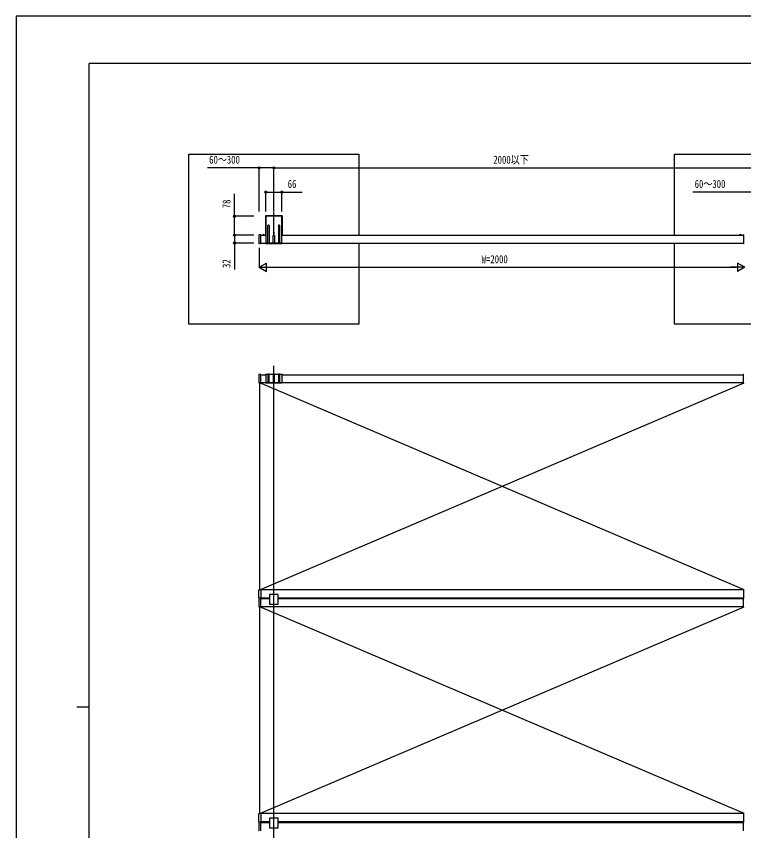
# Model space of a CAD drawing. Units: millimetres, scale not verified. Extents: x -4205 to 4205, y -2970 to 2970.
# Drawn here: x -4205 to -1208, y -386 to 2970 of the extents above; entities that cross this region are included whole.
import ezdxf
from ezdxf.enums import TextEntityAlignment as Align

# ---------------------------------------------------------------- set-up
doc = ezdxf.new("R2010")
doc.units = ezdxf.units.MM
doc.header["$LTSCALE"] = 16
for name, color, linetype in [('0-3_YKK_12', 2, 'Continuous'), ('0-4_YKK_A1', 4, 'Continuous'), ('0-5_YKK_D', 6, 'Continuous'), ('0-6_YKK_ZWAK', 7, 'Continuous')]:
    doc.layers.add(name, color=color, linetype=linetype)
doc.styles.add('ＭＳ ゴシック', font='')
doc.styles.get('ＭＳ ゴシック').set_extended_font_data('MS Gothic')

msp = doc.modelspace()

# ---------------------------------------------------------------- linework, layer by layer
at = {"layer": '0-3_YKK_12'}
for p, q in [((-3143.97, 2067.77), (-3143.97, 2162.77)), ((-3143.97, -2221.88), (-3143.97, 1529.77))]:
    msp.add_line(p, q, dxfattribs=at)
at = {"layer": '0-4_YKK_A1'}
for p, q in [((-3110.47, 2147.77), (-3177.47, 2147.77)), ((-3178.97, 2146.27), (-3178.97, 2069.77)), ((-3177.47, 2145.27), (-3177.47, 2068.27)), ((-3111.47, 2146.27), (-3176.47, 2146.27)), ((-3110.47, 2068.27), (-3110.47, 2145.27)), ((-3108.97, 2069.77), (-3108.97, 2146.27)), ((-3168.47, 2034.27), (-3168.47, 2107.27)), ((-3163.47, 2107.27), (-3163.47, 2034.27)), ((-3124.47, 2107.27), (-3124.47, 2034.27)), ((-3119.47, 2034.27), (-3119.47, 2107.27)), ((-3206.07, 2068.59), (-3206.07, 2034.95)), ((-3198.39, 2070.01), (-3205.14, 2069.59)), ((-3198.07, 2069.02), (-3198.07, 2069.71)), ((-3198.07, 2034.52), (-3198.07, 2069.02)), ((-3198.07, 2067.77), (-3176.97, 2067.77)), ((-3191.27, 2068.29), (-3181.87, 2068.29)), ((-3191.27, 2067.77), (-3191.27, 2068.29)), ((-3191.27, 2067.77), (-3181.87, 2067.77)), ((-3188.57, 2067.77), (-3184.57, 2067.77)), ((-3181.87, 2067.77), (-3181.87, 2068.29)), ((-3181.07, 2067.77), (-3176.97, 2067.77)), ((-3176.97, 2067.77), (-3178.97, 2069.77)), ((-3176.97, 2067.77), (-3176.97, 2064.23)), ((-3176.97, 2063.32), (-3176.97, 2045.23)), ((-3146.47, 2034.27), (-3146.47, 2066.47)), ((-3141.47, 2066.47), (-3141.47, 2034.27)), ((-3108.97, 2069.77), (-3110.97, 2067.77)), ((-3110.97, 2067.77), (-1208.58, 2067.77)), ((-3110.97, 2064.23), (-3110.97, 2067.77)), ((-3110.97, 2045.23), (-3110.97, 2063.32)), ((-1226.78, 2068.29), (-1217.38, 2068.29)), ((-1226.78, 2067.77), (-1226.78, 2068.29)), ((-1226.78, 2067.77), (-1217.38, 2067.77)), ((-1224.08, 2067.77), (-1220.08, 2067.77)), ((-1217.38, 2067.77), (-1217.38, 2068.29)), ((-1208.58, 2069.56), (-1208.58, 2068.76)), ((-3198.39, 2033.54), (-3205.14, 2033.96)), ((-3198.07, 2035.77), (-3176.97, 2035.77)), ((-3198.07, 2033.84), (-3198.07, 2034.52)), ((-3176.97, 2044.32), (-3176.97, 2034.27)), ((-3167.47, 2035.77), (-3176.97, 2035.77)), ((-3176.97, 2034.27), (-3168.47, 2034.27)), ((-3164.47, 2033.27), (-3167.47, 2033.27)), ((-3165.47, 2034.77), (-3166.47, 2034.77)), ((-3145.47, 2035.77), (-3164.47, 2035.77)), ((-3163.47, 2034.27), (-3146.47, 2034.27)), ((-3142.47, 2033.27), (-3145.47, 2033.27)), ((-3143.47, 2034.77), (-3144.47, 2034.77)), ((-3123.47, 2035.77), (-3142.47, 2035.77)), ((-3141.47, 2034.27), (-3124.47, 2034.27)), ((-3123.47, 2033.27), (-3120.47, 2033.27)), ((-3121.47, 2034.77), (-3122.47, 2034.77)), ((-3110.97, 2035.77), (-3120.47, 2035.77)), ((-3119.47, 2034.27), (-3110.97, 2034.27)), ((-3110.97, 2034.27), (-3110.97, 2044.32)), ((-3110.97, 2035.77), (-1208.58, 2035.77)), ((-3206.07, 1492.75), (-3206.07, 1460.11)), ((-3198.39, 1494.16), (-3205.14, 1493.75)), ((-3198.07, 1492.98), (-3176.97, 1492.98)), ((-3168.47, 1494.48), (-3176.97, 1494.48)), ((-3176.97, 1494.48), (-3176.97, 1460.47)), ((-3168.47, 1494.48), (-3168.47, 1465.47)), ((-3167.47, 1495.48), (-3164.47, 1495.48)), ((-3163.47, 1465.47), (-3163.47, 1494.48)), ((-3146.47, 1494.48), (-3163.47, 1494.48)), ((-3146.47, 1494.48), (-3146.47, 1465.47)), ((-3145.47, 1495.48), (-3142.47, 1495.48)), ((-3124.47, 1494.48), (-3141.47, 1494.48)), ((-3141.47, 1465.47), (-3141.47, 1494.48)), ((-3124.47, 1494.48), (-3124.47, 1465.47)), ((-3120.47, 1495.48), (-3123.47, 1495.48)), ((-3110.97, 1494.48), (-3119.47, 1494.48)), ((-3119.47, 1465.47), (-3119.47, 1494.48)), ((-3110.97, 1494.48), (-3110.97, 1460.47)), ((-3110.97, 1492.98), (-1208.58, 1492.98)), ((-1208.58, 1492.92), (-1208.58, 1493.72)), ((-1208.58, 1459.68), (-1208.58, 1492.92)), ((-3198.39, 1458.7), (-3205.14, 1459.11)), ((-1206.58, 606.98), (-3201.57, 1458.98)), ((-3201.57, 606.98), (-1206.58, 1458.98)), ((-3201.57, 607.07), (-3201.57, 1458.9)), ((-1208.58, 1458.98), (-3198.08, 1458.98)), ((-3175.97, 1459.47), (-3144.43, 1459.47)), ((-3143.52, 1459.47), (-3111.97, 1459.47)), ((-1208.58, 1458.88), (-1208.58, 1459.68)), ((-3206.07, 573.21), (-3206.07, 605.85)), ((-3198.39, 607.26), (-3205.14, 606.85)), ((-1208.58, 606.98), (-3198.08, 606.98)), ((-1208.58, 607.08), (-1208.58, 606.28)), ((-1208.58, 606.28), (-1208.58, 573.04)), ((-3206.05, 572.98), (-3206.07, 572.98)), ((-3198.39, 571.8), (-3205.14, 572.21)), ((-3198.39, 571.66), (-3205.14, 571.25)), ((-3161.22, 572.98), (-3198.07, 572.98)), ((-3161.22, 587.98), (-3161.22, 547.98)), ((-1208.58, 572.98), (-3126.72, 572.98)), ((-1208.58, 573.04), (-1208.58, 572.24)), ((-1208.58, 570.42), (-1208.58, 571.22)), ((-3206.07, 570.48), (-3206.05, 570.48)), ((-3206.07, 570.25), (-3206.07, 537.61)), ((-3198.07, 570.48), (-3161.22, 570.48)), ((-3161.22, 547.98), (-3126.72, 547.98)), ((-3126.72, 570.48), (-1208.58, 570.48)), ((-1208.58, 537.18), (-1208.58, 570.42)), ((-1208.58, 536.38), (-1208.58, 537.18)), ((-3198.39, 536.2), (-3205.14, 536.61)), ((-1206.58, -315.52), (-3201.57, 536.48)), ((-3201.57, -315.52), (-1206.58, 536.48)), ((-3201.57, -315.43), (-3201.57, 536.4)), ((-1208.58, 536.48), (-3198.08, 536.48)), ((-3206.07, -349.29), (-3206.07, -316.65)), ((-3198.39, -315.24), (-3205.14, -315.65)), ((-1208.58, -315.52), (-3198.08, -315.52)), ((-3161.22, -334.52), (-3161.22, -374.52)), ((-1208.58, -315.42), (-1208.58, -316.22)), ((-1208.58, -316.22), (-1208.58, -349.46)), ((-3206.07, -352.25), (-3206.07, -384.89)), ((-3198.39, -350.7), (-3205.14, -350.29)), ((-3198.39, -350.84), (-3205.14, -351.25)), ((-3161.22, -349.52), (-3198.07, -349.52)), ((-3198.07, -352.02), (-3161.22, -352.02)), ((-1208.58, -349.52), (-3126.72, -349.52)), ((-3126.72, -352.02), (-1208.58, -352.02)), ((-1208.58, -349.46), (-1208.58, -350.26)), ((-1208.58, -352.08), (-1208.58, -351.28)), ((-1208.58, -385.32), (-1208.58, -352.08)), ((-3161.22, -374.52), (-3126.72, -374.52)), ((-1208.58, -386.12), (-1208.58, -385.32))]:
    msp.add_line(p, q, dxfattribs=at)
for points in [[(-2793.97, 2035.77), (-2793.97, 1701.77), (-3493.97, 1701.77), (-3493.97, 2401.77), (-2793.97, 2401.77), (-2793.97, 2067.77)], [(-1494.07, 2067.77), (-1494.07, 2401.77), (-794.07, 2401.77), (-794.07, 2067.77)], [(-3188.67, 2069.93), (-3187.72, 2067.98), (-3186.57, 2067.37)], [(-3184.47, 2069.93), (-3185.42, 2067.98), (-3186.57, 2067.37)], [(-1224.18, 2069.93), (-1223.23, 2067.98), (-1222.08, 2067.37)], [(-1219.98, 2069.93), (-1220.93, 2067.98), (-1222.08, 2067.37)], [(-1208.58, 2068.76), (-1208.58, 2034.79), (-1208.58, 2033.99)], [(-794.07, 2035.77), (-794.07, 1701.77), (-1494.07, 1701.77), (-1494.07, 2035.77)], [(-3198.07, 1459), (-3198.07, 1459.68), (-3198.07, 1493.18), (-3198.07, 1493.86)], [(-3198.07, 606.96), (-3198.07, 606.28), (-3198.07, 572.78), (-3198.07, 572.1)], [(-3198.07, 536.5), (-3198.07, 537.18), (-3198.07, 570.68), (-3198.07, 571.36)], [(-3126.72, 547.98), (-3126.72, 587.98), (-3161.22, 587.98)], [(-3198.07, -315.54), (-3198.07, -316.22), (-3198.07, -349.72), (-3198.07, -350.4)], [(-3126.72, -374.52), (-3126.72, -334.52), (-3161.22, -334.52)], [(-3198.07, -386), (-3198.07, -385.32), (-3198.07, -351.82), (-3198.07, -351.14)]]:
    msp.add_lwpolyline(points, dxfattribs=at)
msp.add_circle((-3143.97, 2077.77), 2.75, dxfattribs=at)
for centre, radius, start, end in [((-3177.47, 2146.27), 1.5, 90, 180), ((-3110.47, 2146.27), 1.5, 0, 90), ((-3176.47, 2145.27), 1, 90, 180), ((-3111.47, 2145.27), 1, 0, 90), ((-3165.97, 2107.27), 2.5, 0, 180), ((-3121.97, 2107.27), 2.5, 0, 180), ((-3205.07, 2068.59), 1, 93.5, 180), ((-3198.37, 2069.71), 0.3, 0, 93.5), ((-3186.57, 2063.73), 6.55, 44.12696, 135.87304), ((-3177.17, 2063.77), 0.5, 293.57818, 66.42182), ((-3143.97, 2066.47), 2.5, 0, 180), ((-3110.77, 2063.77), 0.5, 113.57818, 246.42182), ((-1222.08, 2063.73), 6.55, 44.12696, 135.87304), ((-1208.38, 2069.56), 0.2, 93.5, 180), ((-3205.07, 2034.95), 1, 180, 266.5), ((-3198.37, 2033.84), 0.3, 266.5, 0), ((-3177.17, 2044.77), 0.5, 293.57818, 66.42182), ((-3167.47, 2034.27), 1, 180, 270), ((-3166.47, 2035.77), 1, 180, 270), ((-3165.47, 2035.77), 1, 270, 0), ((-3164.47, 2034.27), 1, 270, 0), ((-3145.47, 2034.27), 1, 180, 270), ((-3144.47, 2035.77), 1, 180, 270), ((-3143.47, 2035.77), 1, 270, 0), ((-3142.47, 2034.27), 1, 270, 0), ((-3123.47, 2034.27), 1, 180, 270), ((-3122.47, 2035.77), 1, 180, 270), ((-3121.47, 2035.77), 1, 270, 0), ((-3120.47, 2034.27), 1, 270, 0), ((-3110.77, 2044.77), 0.5, 113.57818, 246.42182), ((-1208.38, 2033.99), 0.2, 180, 266.5), ((-3205.07, 1492.75), 1, 93.5, 180), ((-3198.37, 1493.86), 0.3, 0, 93.5), ((-3176.97, 1492.48), 2, 90, 165.52249), ((-3167.47, 1494.48), 1, 90, 180), ((-3164.47, 1494.48), 1, 0, 90), ((-3145.47, 1494.48), 1, 90, 180), ((-3142.47, 1494.48), 1, 0, 90), ((-3123.47, 1494.48), 1, 90, 180), ((-3120.47, 1494.48), 1, 0, 90), ((-3110.97, 1492.48), 2, 14.47751, 90), ((-1208.38, 1493.72), 0.2, 93.5, 180), ((-3205.07, 1460.11), 1, 180, 266.5), ((-3198.37, 1459), 0.3, 266.5, 0), ((-3175.97, 1460.47), 1, 180, 270), ((-3165.97, 1465.47), 2.5, 180, 0), ((-3143.97, 1465.47), 2.5, 180, 0), ((-3143.97, 1459.27), 0.5, 23.57818, 156.42182), ((-3121.97, 1465.47), 2.5, 180, 0), ((-3111.97, 1460.47), 1, 270, 0), ((-1208.37, 1458.88), 0.202, 179.93968, 269.38321), ((-3205.07, 605.85), 1, 93.5, 180), ((-3198.37, 606.96), 0.3, 360, 93.5), ((-1208.37, 607.08), 0.202, 90.61679, 180.06032), ((-3205.07, 573.21), 1, 180, 266.5), ((-3205.07, 570.25), 1, 93.5, 180), ((-3198.37, 572.1), 0.3, 266.5, 360), ((-3198.37, 571.36), 0.3, 0, 93.5), ((-1208.38, 572.24), 0.2, 180, 266.5), ((-1208.38, 571.22), 0.2, 93.5, 180), ((-3205.07, 537.61), 1, 180, 266.5), ((-3198.37, 536.5), 0.3, 266.5, 0), ((-1208.37, 536.38), 0.202, 179.93968, 269.38321), ((-3205.07, -316.65), 1, 93.5, 180), ((-3198.37, -315.54), 0.3, 360, 93.5), ((-1208.37, -315.42), 0.202, 90.61679, 180.06032), ((-3205.07, -349.29), 1, 180, 266.5), ((-3205.07, -352.25), 1, 93.5, 180), ((-3198.37, -350.4), 0.3, 266.5, 360), ((-3198.37, -351.14), 0.3, 0, 93.5), ((-1208.38, -350.26), 0.2, 180, 266.5), ((-1208.38, -351.28), 0.2, 93.5, 180), ((-3205.07, -384.89), 1, 180, 266.5)]:
    msp.add_arc(centre, radius, start, end, dxfattribs=at)
at = {"layer": '0-5_YKK_D'}
for p, q in [((-3204.07, 2165.77), (-3204.07, 2346.77)), ((-3143.97, 2165.77), (-3143.97, 2346.77)), ((-3143.97, 2165.77), (-3143.97, 2346.77)), ((-3143.97, 2345.77), (-1144.07, 2345.77)), ((-3176.97, 2165.77), (-3176.97, 2246.77)), ((-3110.97, 2165.77), (-3110.97, 2246.77)), ((-3226.07, 2145.77), (-3307.07, 2145.77)), ((-3226.07, 2067.77), (-3307.07, 2067.77)), ((-3226.07, 2067.77), (-3307.07, 2067.77)), ((-3226.07, 2035.77), (-3307.07, 2035.77)), ((-3204.08, 2015.77), (-3204.08, 1934.77)), ((-3204.08, 1935.77), (-3173.76, 1953.27)), ((-3173.76, 1918.27), (-3173.76, 1953.27)), ((-1204.08, 1935.77), (-1234.39, 1953.27)), ((-1234.39, 1953.27), (-1234.39, 1918.27)), ((-3204.08, 1935.77), (-3173.76, 1918.27)), ((-3204.08, 1935.77), (-3143.45, 1935.77)), ((-3169.08, 1935.77), (-1239.08, 1935.77)), ((-1204.08, 1935.77), (-1264.7, 1935.77)), ((-1204.08, 1935.77), (-1234.39, 1918.27))]:
    msp.add_line(p, q, dxfattribs=at)
for points in [[(-3143.97, 2345.77), (-3204.07, 2345.77), (-3417.47, 2345.77)], [(-3306.07, 2067.77), (-3306.07, 2145.77), (-3306.07, 2238.57)], [(-3176.97, 2245.77), (-3110.97, 2245.77), (-3027.17, 2245.77)], [(-1144.07, 2245.77), (-1204.08, 2245.77), (-1417.48, 2245.77)], [(-3306.07, 2067.77), (-3306.07, 2035.77), (-3306.07, 1925.97)]]:
    msp.add_lwpolyline(points, dxfattribs=at)
for centre in [(-3204.07, 2345.77), (-3143.97, 2345.77), (-3143.97, 2345.77), (-3176.97, 2245.77), (-3110.97, 2245.77), (-3306.07, 2145.77), (-3306.07, 2067.77), (-3306.07, 2067.77), (-3306.07, 2035.77)]:
    msp.add_circle(centre, 4.25, dxfattribs=at)
at = {"layer": '0-6_YKK_ZWAK'}
for p, q in [((3895.02, 2775), (-3904.98, 2775)), ((-3904.98, -2525), (-3904.98, 2775)), ((-3954.98, 125), (-3904.98, 125))]:
    msp.add_line(p, q, dxfattribs=at)
msp.add_lwpolyline([(-4205, -2970), (4205, -2970), (4205, 2970), (-4205, 2970)], close=True, dxfattribs=at)

# ---------------------------------------------------------------- texts
at = {"layer": '0-5_YKK_D', "style": 'ＭＳ ゴシック', "width": 0.8}
for s, p in [('60～300', (-3410.47, 2352.77)), ('2000以下', (-2240.02, 2352.77)), ('66', (-3086.97, 2252.77)), ('60～300', (-1410.48, 2252.77)), ('W=2000', (-2288.08, 1942.77))]:
    msp.add_text(s, height=32.99, dxfattribs=at).set_placement(p, align=Align.BOTTOM_LEFT)
for s, p in [('78', (-3313.07, 2178.77)), ('32', (-3313.07, 1932.97))]:
    msp.add_text(s, height=32.99, rotation=90, dxfattribs=at).set_placement(p, align=Align.BOTTOM_LEFT)

doc.saveas('drawing.dxf')
